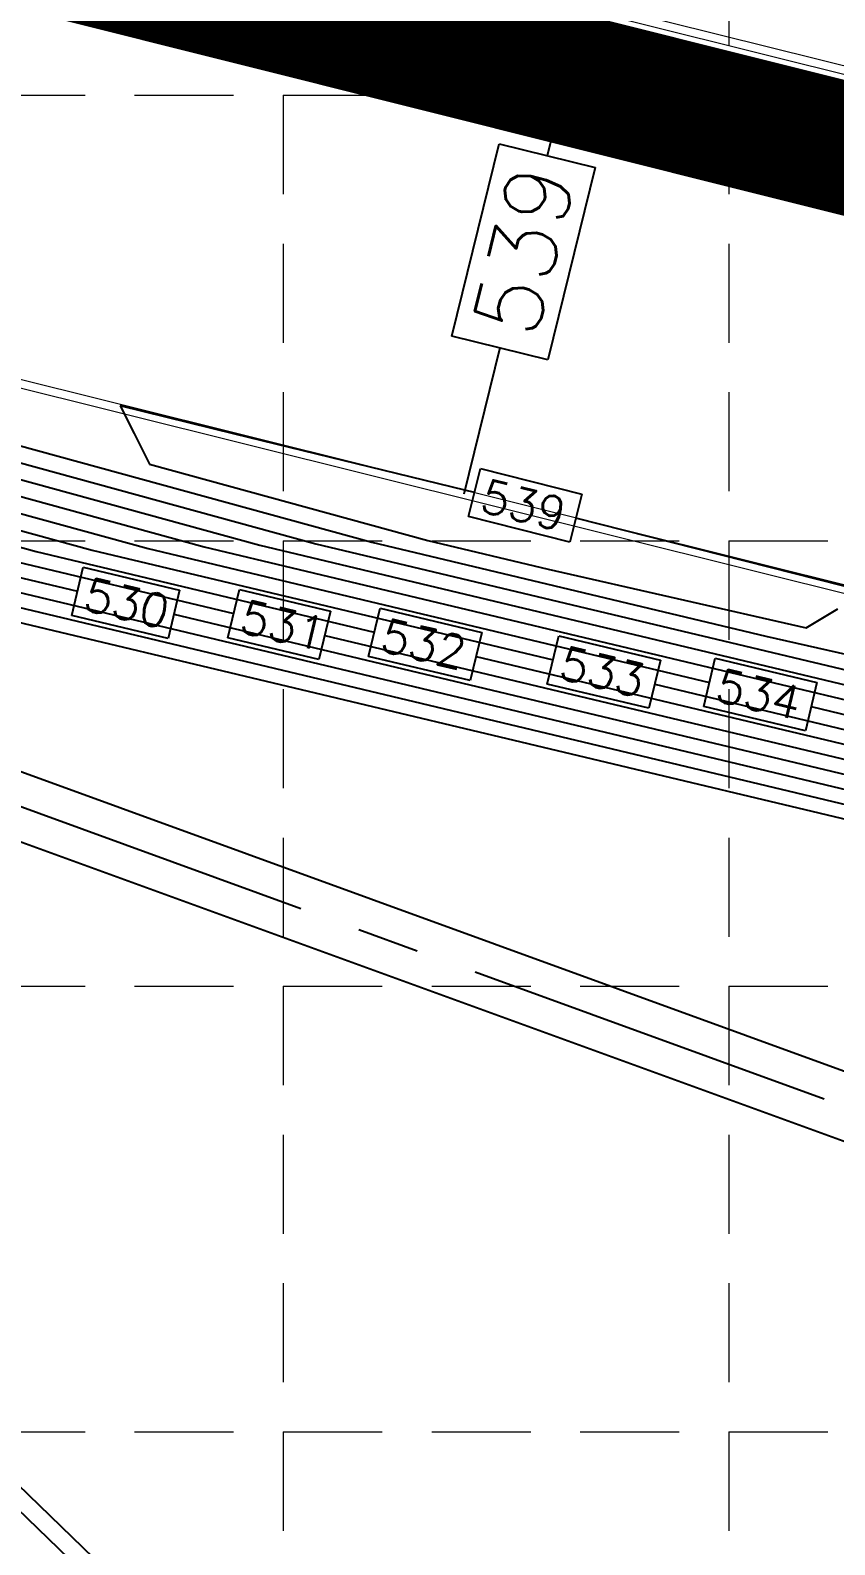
# Model space of a CAD drawing. Header units: feet. Extents: x 2597001 to 2598732, y 7017887 to 7019952.
# Drawn here: x 2597554 to 2597602.7, y 7018259.8 to 7018351.6 of the extents above; entities that cross this region are included whole.
import ezdxf

# ---------------------------------------------------------------- set-up
doc = ezdxf.new("R2010")
doc.units = ezdxf.units.FT
doc.header["$LTSCALE"] = 30
doc.header["$MEASUREMENT"] = 0
doc.linetypes.add('18358A-BASE-GRAD$0$CENTER2', pattern=[1.125, 0.75, -0.125, 0.125, -0.125])
doc.linetypes.add('HIDDEN', pattern=[0.375, 0.25, -0.125])
doc.layers.add('18358A-BASE-SITE$0$Curb', color=1, linetype='CONTINUOUS', lineweight=9)
for name, color, linetype in [('GRID', 254, 'HIDDEN'), ('LIMITS OF DISTURBANCE', 1, 'HIDDEN'), ('PC', 35, 'CONTINUOUS'), ('STORM', 5, 'CONTINUOUS')]:
    doc.layers.add(name, color=color, linetype=linetype)
doc.styles.add('L0.10-P', font='simplex.shx', dxfattribs={"height": 0.1})
doc.styles.add('L100', font='simplex.shx', dxfattribs={"height": 2})

msp = doc.modelspace()

# ---------------------------------------------------------------- linework, layer by layer
at = {"layer": '18358A-BASE-SITE$0$Curb', "color": 7}
for p, q in [((2597642.858, 7018339.525), (2597479.156, 7018380.346)), ((2597806.739, 7018298.15), (2597479.036, 7018379.862)), ((2597492.032, 7018345.697), (2597763.337, 7018278.053)), ((2597491.911, 7018345.211), (2597763.216, 7018277.568))]:
    msp.add_line(p, q, dxfattribs=at)
at = {"layer": 'GRID', "color": 252, "linetype": 'HIDDEN', "lineweight": 0, "ltscale": 0.8}
for p, q in [((2597569.325, 7018941.616), (2597569.325, 7017996.496)), ((2597596.325, 7018941.616), (2597596.325, 7017996.496)), ((2597029.325, 7018347.616), (2598703.325, 7018347.616)), ((2597029.325, 7018320.616), (2598703.325, 7018320.616)), ((2597029.325, 7018293.616), (2598703.325, 7018293.616)), ((2597029.325, 7018266.616), (2598703.325, 7018266.616))]:
    msp.add_line(p, q, dxfattribs=at)
at = {"layer": 'LIMITS OF DISTURBANCE', "ltscale": 4, "const_width": 8, "flags": 128}
msp.add_lwpolyline([(2597813.137, 7018291.697), (2597853.752, 7018272.386), (2597938.448, 7018608.006), (2597851.647, 7018629.146), (2597842.879, 7018633.287, 0.129469), (2597672.69, 7018674.149), (2597664.726, 7018675.689), (2597590.026, 7018693.841), (2597544.644, 7018515.117), (2597438.529, 7018464.666), (2597389.522, 7018413.38), (2597469.134, 7018378.042), (2597806.064, 7018293.632)], format="xyb", close=True, dxfattribs=at)
at = {"layer": 'PC', "color": 35}
for p, q in [((2597587.509, 7018352.814), (2597585.324, 7018343.952)), ((2597579.54, 7018333.019), (2597582.412, 7018344.67)), ((2597582.412, 7018344.67), (2597588.237, 7018343.234)), ((2597588.237, 7018343.234), (2597585.366, 7018331.583)), ((2597585.366, 7018331.583), (2597579.54, 7018333.019)), ((2597582.453, 7018332.301), (2597580.269, 7018323.439)), ((2597559.451, 7018328.784, 539), (2597560.289, 7018327.117, 539)), ((2597559.451, 7018328.784, 539), (2597560.289, 7018327.117, 539)), ((2597561.227, 7018325.249, 539), (2597578.087, 7018320.632, 539)), ((2597561.227, 7018325.249, 539), (2597578.087, 7018320.632, 539))]:
    msp.add_line(p, q, dxfattribs=at)
at = {"layer": 'PC', "color": 35, "extrusion": (-0.264161, -0.964479, 0)}
msp.add_line((2597537.768, 7018330.65, 538), (2597574.698, 7018320.535, 538), dxfattribs=at)
msp.add_line((2597537.768, 7018330.65, 538), (2597574.698, 7018320.535, 538), dxfattribs=at)
at = {"layer": 'PC', "color": 35, "linetype": 'Continuous', "extrusion": (-0.264161, -0.964479, 0)}
for p, q in [((2597537.535, 7018329.689, 537), (2597571.309, 7018320.439, 537)), ((2597537.535, 7018329.689, 537), (2597571.309, 7018320.439, 537)), ((2597537.069, 7018327.768, 535), (2597564.53, 7018320.247, 535)), ((2597537.069, 7018327.768, 535), (2597564.53, 7018320.247, 535)), ((2597536.836, 7018326.808, 534), (2597561.14, 7018320.151, 534)), ((2597536.836, 7018326.808, 534), (2597561.14, 7018320.151, 534)), ((2597536.603, 7018325.847, 533), (2597557.751, 7018320.055, 533)), ((2597536.603, 7018325.847, 533), (2597557.751, 7018320.055, 533)), ((2597536.37, 7018324.886, 532), (2597554.362, 7018319.959, 532)), ((2597536.37, 7018324.886, 532), (2597554.362, 7018319.959, 532))]:
    msp.add_line(p, q, dxfattribs=at)
at = {"layer": 'PC', "color": 35, "extrusion": (-0.237404, -0.971411, 0)}
for p, q in [((2597566.41, 7018327.083, 539), (2597559.451, 7018328.784, 539)), ((2597566.41, 7018327.083, 539), (2597559.451, 7018328.784, 539)), ((2597580.329, 7018323.682, 539), (2597566.41, 7018327.083, 539)), ((2597580.329, 7018323.682, 539), (2597566.41, 7018327.083, 539))]:
    msp.add_line(p, q, dxfattribs=at)
at = {"layer": 'PC', "color": 35, "linetype": 'Continuous'}
for p, q in [((2597537.302, 7018328.729, 536), (2597567.919, 7018320.343, 536)), ((2597537.302, 7018328.729, 536), (2597567.919, 7018320.343, 536)), ((2597586.686, 7018320.522, 539), (2597580.547, 7018322.079, 539)), ((2597586.686, 7018320.522, 539), (2597580.547, 7018322.079, 539)), ((2597564.53, 7018320.247, 535), (2597605.573, 7018310.451, 535)), ((2597564.53, 7018320.247, 535), (2597605.573, 7018310.451, 535)), ((2597557.216, 7018319.01, 530), (2597563.052, 7018317.617, 530)), ((2597557.216, 7018319.01, 530), (2597563.052, 7018317.617, 530)), ((2597562.356, 7018314.699, 530), (2597556.519, 7018316.091, 530)), ((2597562.356, 7018314.699, 530), (2597556.519, 7018316.091, 530)), ((2597580.661, 7018312.14, 532), (2597574.501, 7018313.61, 532)), ((2597580.661, 7018312.14, 532), (2597574.501, 7018313.61, 532)), ((2597595.504, 7018313.492, 534), (2597601.664, 7018312.021, 534)), ((2597595.504, 7018313.492, 534), (2597601.664, 7018312.021, 534)), ((2597591.488, 7018310.461, 533), (2597585.328, 7018311.931, 533)), ((2597591.488, 7018310.461, 533), (2597585.328, 7018311.931, 533)), ((2597601.316, 7018310.562, 534), (2597651.327, 7018298.626, 534)), ((2597601.316, 7018310.562, 534), (2597651.327, 7018298.626, 534)), ((2597636.213, 7018183.223, 527), (2597529.098, 7018286.748, 527)), ((2597636.213, 7018183.223, 527), (2597529.098, 7018286.748, 527)), ((2597636.711, 7018181.256, 528), (2597537.281, 7018277.355, 528)), ((2597636.711, 7018181.256, 528), (2597537.281, 7018277.355, 528))]:
    msp.add_line(p, q, dxfattribs=at)
at = {"layer": 'PC', "color": 35, "extrusion": (0.893484, 0.449094, 0)}
msp.add_line((2597560.289, 7018327.117, 539), (2597561.227, 7018325.249, 539), dxfattribs=at)
msp.add_line((2597560.289, 7018327.117, 539), (2597561.227, 7018325.249, 539), dxfattribs=at)
at = {"layer": 'PC', "color": 35, "linetype": 'Continuous', "extrusion": (0.969324, -0.245785, 0)}
for p, q in [((2597580.547, 7018322.079, 539), (2597581.285, 7018324.987, 539)), ((2597580.547, 7018322.079, 539), (2597581.285, 7018324.987, 539)), ((2597587.424, 7018323.43, 539), (2597586.686, 7018320.522, 539)), ((2597587.424, 7018323.43, 539), (2597586.686, 7018320.522, 539))]:
    msp.add_line(p, q, dxfattribs=at)
at = {"layer": 'PC', "color": 35, "linetype": 'Continuous', "extrusion": (-0.245785, -0.969324, 0)}
msp.add_line((2597581.285, 7018324.987, 539), (2597587.424, 7018323.43, 539), dxfattribs=at)
msp.add_line((2597581.285, 7018324.987, 539), (2597587.424, 7018323.43, 539), dxfattribs=at)
at = {"layer": 'PC', "color": 35, "extrusion": (-0.245785, -0.969324, 0)}
for p, q in [((2597580.916, 7018323.533, 539), (2597580.329, 7018323.682, 539)), ((2597580.916, 7018323.533, 539), (2597580.329, 7018323.682, 539)), ((2597604.662, 7018317.512, 539), (2597587.055, 7018321.976, 539)), ((2597604.662, 7018317.512, 539), (2597587.055, 7018321.976, 539))]:
    msp.add_line(p, q, dxfattribs=at)
at = {"layer": 'PC', "color": 35, "extrusion": (-0.23215, -0.97268, 0)}
for p, q in [((2597574.698, 7018320.535, 538), (2597598.571, 7018314.838, 538)), ((2597574.698, 7018320.535, 538), (2597598.571, 7018314.838, 538)), ((2597578.087, 7018320.632, 539), (2597585.382, 7018318.891, 539)), ((2597578.087, 7018320.632, 539), (2597585.382, 7018318.891, 539))]:
    msp.add_line(p, q, dxfattribs=at)
at = {"layer": 'PC', "color": 35, "linetype": 'Continuous', "extrusion": (-0.23215, -0.97268, 0)}
for p, q in [((2597540.804, 7018319.574, 528), (2597730.46, 7018274.309, 528)), ((2597540.804, 7018319.574, 528), (2597730.46, 7018274.309, 528)), ((2597547.583, 7018319.767, 530), (2597556.868, 7018317.551, 530)), ((2597547.583, 7018319.767, 530), (2597556.868, 7018317.551, 530)), ((2597550.972, 7018319.863, 531), (2597566.331, 7018316.197, 531)), ((2597550.972, 7018319.863, 531), (2597566.331, 7018316.197, 531)), ((2597554.362, 7018319.959, 532), (2597574.849, 7018315.069, 532)), ((2597554.362, 7018319.959, 532), (2597574.849, 7018315.069, 532)), ((2597557.751, 7018320.055, 533), (2597585.676, 7018313.39, 533)), ((2597557.751, 7018320.055, 533), (2597585.676, 7018313.39, 533)), ((2597561.14, 7018320.151, 534), (2597595.155, 7018312.033, 534)), ((2597561.14, 7018320.151, 534), (2597595.155, 7018312.033, 534)), ((2597567.919, 7018320.343, 536), (2597617.41, 7018308.531, 536)), ((2597567.919, 7018320.343, 536), (2597617.41, 7018308.531, 536)), ((2597571.309, 7018320.439, 537), (2597611.76, 7018310.785, 537)), ((2597571.309, 7018320.439, 537), (2597611.76, 7018310.785, 537)), ((2597537.414, 7018319.478, 527), (2597743.649, 7018270.256, 527)), ((2597537.414, 7018319.478, 527), (2597743.649, 7018270.256, 527)), ((2597551.143, 7018318.012, 529), (2597717.271, 7018278.362, 529)), ((2597551.143, 7018318.012, 529), (2597717.271, 7018278.362, 529)), ((2597566.679, 7018317.656, 531), (2597572.191, 7018316.34, 531)), ((2597566.679, 7018317.656, 531), (2597572.191, 7018316.34, 531)), ((2597562.704, 7018316.158, 530), (2597701.889, 7018282.938, 530)), ((2597562.704, 7018316.158, 530), (2597701.889, 7018282.938, 530)), ((2597575.197, 7018316.528, 532), (2597581.358, 7018315.058, 532)), ((2597575.197, 7018316.528, 532), (2597581.358, 7018315.058, 532)), ((2597571.495, 7018313.422, 531), (2597565.983, 7018314.738, 531)), ((2597571.495, 7018313.422, 531), (2597565.983, 7018314.738, 531)), ((2597586.024, 7018314.849, 533), (2597592.184, 7018313.379, 533)), ((2597586.024, 7018314.849, 533), (2597592.184, 7018313.379, 533)), ((2597581.01, 7018313.599, 532), (2597677.705, 7018290.52, 532)), ((2597581.01, 7018313.599, 532), (2597677.705, 7018290.52, 532)), ((2597591.836, 7018311.92, 533), (2597664.516, 7018294.573, 533)), ((2597591.836, 7018311.92, 533), (2597664.516, 7018294.573, 533)), ((2597600.968, 7018309.103, 534), (2597594.807, 7018310.574, 534)), ((2597600.968, 7018309.103, 534), (2597594.807, 7018310.574, 534))]:
    msp.add_line(p, q, dxfattribs=at)
at = {"layer": 'PC', "color": 35, "linetype": 'Continuous', "extrusion": (0.97268, -0.23215, 0)}
for p, q in [((2597556.519, 7018316.091, 530), (2597557.216, 7018319.01, 530)), ((2597556.519, 7018316.091, 530), (2597557.216, 7018319.01, 530)), ((2597563.052, 7018317.617, 530), (2597562.356, 7018314.699, 530)), ((2597563.052, 7018317.617, 530), (2597562.356, 7018314.699, 530)), ((2597565.983, 7018314.738, 531), (2597566.679, 7018317.656, 531)), ((2597565.983, 7018314.738, 531), (2597566.679, 7018317.656, 531)), ((2597572.191, 7018316.34, 531), (2597571.495, 7018313.422, 531)), ((2597572.191, 7018316.34, 531), (2597571.495, 7018313.422, 531)), ((2597574.501, 7018313.61, 532), (2597575.197, 7018316.528, 532)), ((2597574.501, 7018313.61, 532), (2597575.197, 7018316.528, 532)), ((2597581.358, 7018315.058, 532), (2597580.661, 7018312.14, 532)), ((2597581.358, 7018315.058, 532), (2597580.661, 7018312.14, 532)), ((2597585.328, 7018311.931, 533), (2597586.024, 7018314.849, 533)), ((2597585.328, 7018311.931, 533), (2597586.024, 7018314.849, 533)), ((2597592.184, 7018313.379, 533), (2597591.488, 7018310.461, 533)), ((2597592.184, 7018313.379, 533), (2597591.488, 7018310.461, 533)), ((2597594.807, 7018310.574, 534), (2597595.504, 7018313.492, 534)), ((2597594.807, 7018310.574, 534), (2597595.504, 7018313.492, 534)), ((2597601.664, 7018312.021, 534), (2597600.968, 7018309.103, 534)), ((2597601.664, 7018312.021, 534), (2597600.968, 7018309.103, 534))]:
    msp.add_line(p, q, dxfattribs=at)
at = {"layer": 'PC', "color": 35, "extrusion": (-0.222117, -0.97502, 0)}
for p, q in [((2597585.382, 7018318.891, 539), (2597601.013, 7018315.33, 539)), ((2597585.382, 7018318.891, 539), (2597601.013, 7018315.33, 539)), ((2597598.571, 7018314.838, 538), (2597632.907, 7018307.016, 538)), ((2597598.571, 7018314.838, 538), (2597632.907, 7018307.016, 538))]:
    msp.add_line(p, q, dxfattribs=at)
at = {"layer": 'PC', "color": 35, "extrusion": (0.513278, -0.858223, 0)}
msp.add_line((2597601.013, 7018315.33, 539), (2597602.941, 7018316.482, 539), dxfattribs=at)
msp.add_line((2597601.013, 7018315.33, 539), (2597602.941, 7018316.482, 539), dxfattribs=at)
at = {"layer": 'PC', "color": 35, "linetype": 'Continuous', "extrusion": (0.23215, 0.97268, 0)}
msp.add_line((2597571.843, 7018314.881, 531), (2597690.894, 7018286.468, 531), dxfattribs=at)
msp.add_line((2597571.843, 7018314.881, 531), (2597690.894, 7018286.468, 531), dxfattribs=at)
at = {"layer": 'STORM', "color": 170}
for p, q in [((2597487.147, 7018330.744, 526.5), (2597660.368, 7018267.727, 526.5)), ((2597487.147, 7018330.744, 526.5), (2597660.368, 7018267.727, 526.5)), ((2597484.485, 7018327.456, 526.5), (2597659.311, 7018263.856, 526.5)), ((2597484.485, 7018327.456, 526.5), (2597659.311, 7018263.856, 526.5))]:
    msp.add_line(p, q, dxfattribs=at)
at = {"layer": 'STORM', "linetype": '18358A-BASE-GRAD$0$CENTER2', "elevation": 526.5, "flags": 128}
msp.add_lwpolyline([(2597485.816, 7018329.1), (2597659.84, 7018265.792), (2597773.471, 7018244.627)], dxfattribs=at)
msp.add_lwpolyline([(2597485.816, 7018329.1), (2597659.84, 7018265.792), (2597773.471, 7018244.627)], dxfattribs=at)

# ---------------------------------------------------------------- texts
at = {"layer": 'PC', "color": 35}
for s, height, rotation, style, p in [('539', 4, 76.15538, 'L100', (2597584.623, 7018332.747)), ('539', 2, 345.77179, 'L0.10-P', (2597581.155, 7018322.441, 539)), ('539', 2, 345.77179, 'L0.10-P', (2597581.155, 7018322.441, 539)), ('530', 2, 346.57631, 'L0.10-P', (2597557.122, 7018316.462, 530)), ('530', 2, 346.57631, 'L0.10-P', (2597557.122, 7018316.462, 530)), ('531', 2, 346.57631, 'L0.10-P', (2597566.585, 7018315.108, 531)), ('531', 2, 346.57631, 'L0.10-P', (2597566.585, 7018315.108, 531)), ('532', 2, 346.57631, 'L0.10-P', (2597575.103, 7018313.98, 532)), ('532', 2, 346.57631, 'L0.10-P', (2597575.103, 7018313.98, 532)), ('533', 2, 346.57631, 'L0.10-P', (2597585.93, 7018312.301, 533)), ('533', 2, 346.57631, 'L0.10-P', (2597585.93, 7018312.301, 533)), ('534', 2, 346.57631, 'L0.10-P', (2597595.41, 7018310.944, 534)), ('534', 2, 346.57631, 'L0.10-P', (2597595.41, 7018310.944, 534))]:
    msp.add_text(s, height=height, rotation=rotation, dxfattribs=dict(at, style=style)).set_placement(p)

doc.saveas('drawing.dxf')
